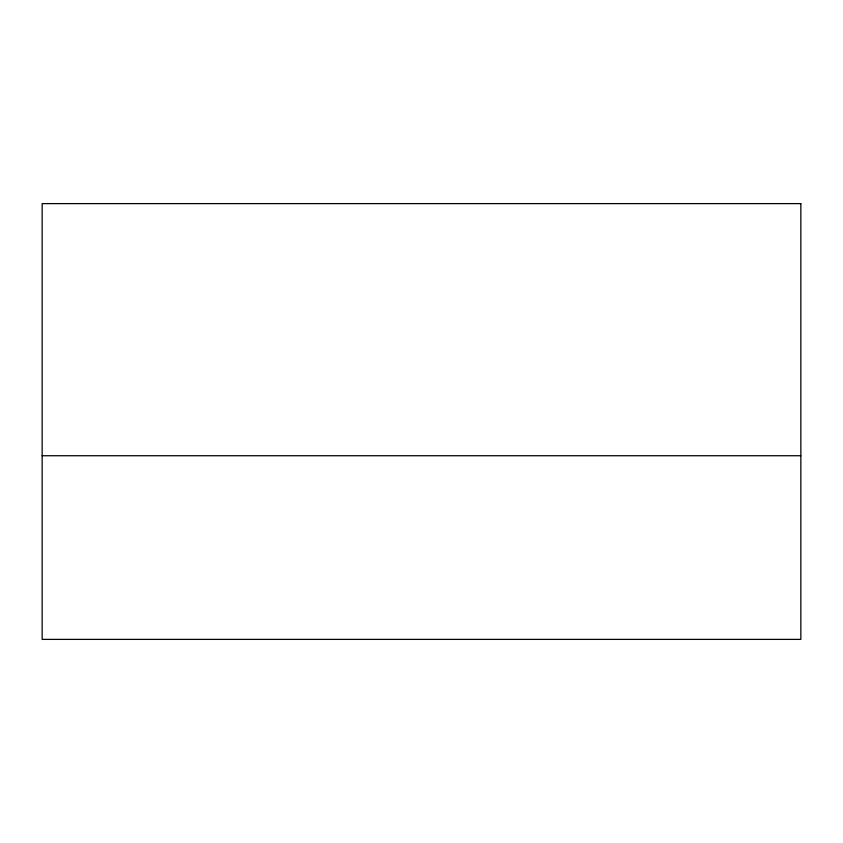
<?xml version="1.0" encoding="UTF-8"?>
<svg xmlns="http://www.w3.org/2000/svg" width="843" height="843" viewBox="0 0 843 843"><rect width="100%" height="100%" fill="white"/><g stroke="black" fill="none" stroke-linecap="round" stroke-linejoin="round"><path stroke-width="1.26" d="M42.15 455.736L800.85 455.736M800.85 203.616L42.15 203.616L42.15 639.384L800.85 639.384L800.85 203.616"/></g></svg>
